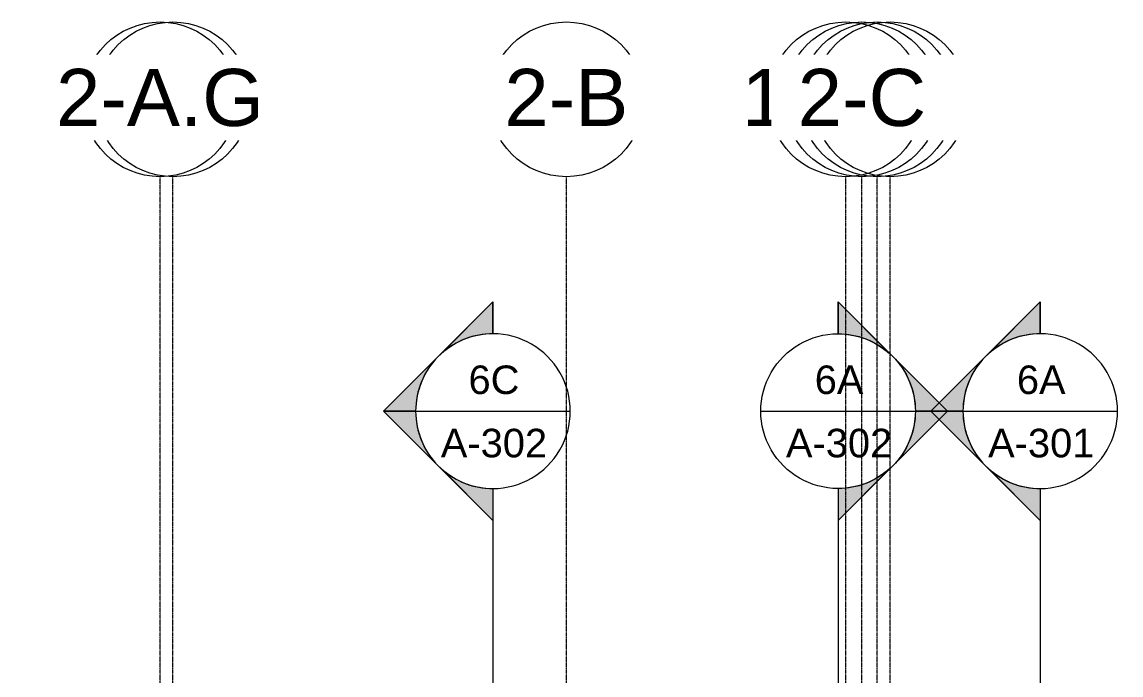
# Model space of a CAD drawing. Header units: inches. Extents: x -23445 to -52, y -314 to 853.
# Drawn here: x -9051 to -8369, y 429 to 835 of the extents above; entities that cross this region are included whole.
import ezdxf

# ---------------------------------------------------------------- set-up
doc = ezdxf.new("R2010")
doc.units = ezdxf.units.IN
doc.header["$MEASUREMENT"] = 0
doc.linetypes.add('Grid Line 1_2_', pattern=[0.8749999999999999, 0.4999999999999999, -0.125, 0.125, -0.125])
for name, color, linetype, lineweight in [('G-ANNO-SYMB', 111, 'Continuous', 9), ('S-GRID', 1, 'Continuous', 9), ('S-GRID-IDEN', 1, 'Continuous', 9)]:
    doc.layers.add(name, color=color, linetype=linetype, lineweight=lineweight)
doc.styles.add('Arial_1', font='arial.ttf', dxfattribs={"height": 35.40718562874248})
doc.styles.add('Arial_2', font='arial.ttf', dxfattribs={"height": 17.70359281437124})

# ---------------------------------------------------------------- blocks, each defined once
blk = doc.blocks.new('Grid - Grid Head - Circle-14747-Building Section - North_South looking West _ Fitness Center')
at = {"layer": 'S-GRID-IDEN'}
blk.add_circle((-21143.80281039632, 786.6570754422739), 48, dxfattribs=at)
blk = doc.blocks.new('Section - Section Head - Filled-1526-Building Section - North_South looking West _ Fitness Center')
at = {"layer": 'G-ANNO-SYMB'}
h = blk.add_hatch(color=256, dxfattribs=at)
edge = h.paths.add_edge_path(flags=0)
edge.add_arc((-22248.8330880685, 593.1570754422742), 48.06247118192713, 89.99999999999989, 132.0783950246226, ccw=False)
edge.add_line((-22248.8330880685, 641.2195466242014), (-22248.8330880685, 661.0393264361825))
edge.add_line((-22248.8330880685, 661.0393264361825), (-22281.04199878177, 628.8304157229086))
h = blk.add_hatch(color=256, dxfattribs=at)
edge = h.paths.add_edge_path(flags=0)
edge.add_line((-22282.77421356545, 627.0982009392283), (-22316.7153390624, 593.1570754422742))
edge.add_line((-22316.7153390624, 593.1570754422742), (-22296.8330880685, 593.157075442274))
edge.add_arc((-22248.8330880685, 593.1570754422735), 48.00000000000296, 135, 179.9999999999997, ccw=False)
h = blk.add_hatch(color=256, dxfattribs=at)
edge = h.paths.add_edge_path(flags=0)
edge.add_arc((-22248.8330880685, 593.157075442274), 47.99999999999977, 180.0000000000001, 224.9999999999984, ccw=False)
edge.add_line((-22296.8330880685, 593.1570754422742), (-22316.7153390624, 593.1570754422743))
edge.add_line((-22316.7153390624, 593.1570754422743), (-22282.77421356545, 559.21594994532))
h = blk.add_hatch(color=256, dxfattribs=at)
edge = h.paths.add_edge_path(flags=0)
edge.add_line((-22281.04199878177, 557.4837351616393), (-22248.8330880685, 525.2748244483652))
edge.add_line((-22248.8330880685, 525.2748244483652), (-22248.8330880685, 545.0946042603463))
edge.add_arc((-22248.8330880685, 593.1570754422737), 48.06247118192778, 227.9216049753765, 270, ccw=False)
for p, q in [((-22316.7153390624, 593.1570754422743), (-22248.8330880685, 661.0393264361825)), ((-22281.04199878177, 628.8304157229086), (-22248.8330880685, 661.0393264361825)), ((-22248.8330880685, 641.157075442274), (-22248.8330880685, 661.0393264361825)), ((-22248.8330880685, 661.0393264361825), (-22248.8330880685, 641.2195466242014)), ((-22316.7153390624, 593.1570754422742), (-22282.77421356545, 627.0982009392283)), ((-22316.7153390624, 593.1570754422743), (-22248.8330880685, 525.2748244483656)), ((-22296.8330880685, 593.157075442274), (-22316.7153390624, 593.1570754422742)), ((-22282.77421356545, 559.21594994532), (-22316.7153390624, 593.1570754422743)), ((-22316.7153390624, 593.1570754422743), (-22296.8330880685, 593.1570754422742)), ((-22248.8330880685, 525.2748244483652), (-22281.04199878177, 557.4837351616393)), ((-22248.8330880685, 545.157075442274), (-22248.8330880685, 525.2748244483656)), ((-22248.8330880685, 545.0946042603463), (-22248.8330880685, 525.2748244483652))]:
    blk.add_line(p, q, dxfattribs=at)
for centre, radius, start, end in [((-22248.8330880685, 593.157075442274), 47.99999999999989, 89.99999999999987, 269.9999999999995), ((-22248.8330880685, 593.1570754422742), 48.06247118192713, 89.99999999999953, 132.0783950246223), ((-22248.8330880685, 593.157075442274), 47.99999999999994, 269.9999999999996, 89.99999999999993), ((-22248.8330880685, 593.1570754422735), 48.00000000000296, 134.9999999999997, 179.9999999999993), ((-22248.8330880685, 593.157075442274), 47.99999999999977, 179.9999999999997, 224.999999999998), ((-22248.8330880685, 593.1570754422737), 48.06247118192778, 227.9216049753762, 269.9999999999996)]:
    blk.add_arc(centre, radius, start, end, dxfattribs=at)

msp = doc.modelspace()

# ---------------------------------------------------------------- linework, layer by layer
at = {"layer": 'G-ANNO-SYMB'}
for p, q in [((-8806.782431376803, 593.1570754422739), (-8710.782431376803, 593.1570754422739)), ((-8592.509111546387, 593.1570754422739), (-8496.509111546387, 593.1570754422739)), ((-8466.985231175877, 593.1570754422739), (-8370.985231175877, 593.1570754422739)), ((-8758.782431376818, 545.1570754422744), (-8758.782431376818, -79.66080684492748)), ((-8544.509111546406, 545.1570754422744), (-8544.509111546406, -79.66080684492748)), ((-8418.985231175891, 545.1570754422744), (-8418.985231175891, -79.66080684492748))]:
    msp.add_line(p, q, dxfattribs=at)
at = {"layer": 'S-GRID', "linetype": 'Grid Line 1_2_'}
for p, q in [((-8965.454953503704, -293.0358781800439), (-8965.454953503704, 738.6570754422744)), ((-8965.454953503704, -293.0358781800439), (-8965.454953503704, 738.6570754422744)), ((-8957.454953503704, -293.0358781800439), (-8957.454953503704, 738.6570754422744)), ((-8957.454953503704, -293.0358781800439), (-8957.454953503704, 738.6570754422744)), ((-8713.204953503719, -293.0358781800439), (-8713.204953503719, 738.6570754422744)), ((-8713.204953503719, -293.0358781800439), (-8713.204953503719, 738.6570754422744)), ((-8539.704953503857, -293.0358781800439), (-8539.704953503857, 738.6570754422744)), ((-8529.70495350386, -293.0358781800439), (-8529.70495350386, 738.6570754422744)), ((-8529.70495350386, -293.0358781800439), (-8529.70495350386, 738.6570754422744)), ((-8520.204953503719, -293.0358781800439), (-8520.204953503719, 738.6570754422744)), ((-8512.204953503719, -293.0358781800439), (-8512.204953503719, 738.6570754422744))]:
    msp.add_line(p, q, dxfattribs=at)

# ---------------------------------------------------------------- block references
at = {"layer": 'G-ANNO-SYMB'}
for p in [(13490.05065669171, 0), (13829.84785689262, 0)]:
    msp.add_blockref('Section - Section Head - Filled-1526-Building Section - North_South looking West _ Fitness Center', p, dxfattribs=at)
at = {"layer": 'G-ANNO-SYMB', "extrusion": (0, 0, -1)}
msp.add_blockref('Section - Section Head - Filled-1526-Building Section - North_South looking West _ Fitness Center', (30793.34219961491, 0), dxfattribs=at)
at = {"layer": 'S-GRID-IDEN'}
for p in [(12186.34785689264, 0), (12430.59785689263, 0), (12623.59785689263, 0)]:
    msp.add_blockref('Grid - Grid Head - Circle-14747-Building Section - North_South looking West _ Fitness Center', p, dxfattribs=at)

# ---------------------------------------------------------------- texts
at = {"layer": 'G-ANNO-SYMB', "char_height": 17.70359281437124, "attachment_point": 2, "line_spacing_factor": 0.9385317878468563, "style": 'Arial_2'}
for s, insert, width in [('6C', (-8758.167691414932, 621.4953245809785), 37.58399999999996), ('6A', (-8543.894371584514, 621.4953245809785), 36.07199999999996), ('6A', (-8418.370491214004, 621.4953245809785), 36.07199999999996), ('A-302', (-8758.16769141493, 582.2228362023129), 78.62399999999991), ('A-302', (-8543.894371584514, 582.2228362023129), 78.62399999999991), ('A-301', (-8418.370491214004, 582.2228362023129), 78.62399999999991)]:
    msp.add_mtext(s, dxfattribs=dict(at, insert=insert, width=width))

# ---------------------------------------------------------------- next in the draw order: texts
at = {"layer": 'S-GRID-IDEN', "char_height": 35.40718562874248, "width": 85.10399999999991, "attachment_point": 2, "line_spacing_factor": 0.9385317878468563, "style": 'Arial_1', "bg_fill": 3, "box_fill_scale": 1.25, "bg_fill_color": 0, "bg_fill_transparency": 0}
for s, insert in [('3-1', (-8957.46418080576, 805.5308123521395)), ('3-2', (-8713.214180805771, 805.5308123521395)), ('3-3', (-8520.214180805771, 805.5308123521395))]:
    msp.add_mtext(s, dxfattribs=dict(at, insert=insert))

# ---------------------------------------------------------------- next in the draw order: block references
at = {"layer": 'S-GRID-IDEN'}
for p in [(12178.34785689264, 0), (12430.59785689263, 0), (12631.59785689263, 0)]:
    msp.add_blockref('Grid - Grid Head - Circle-14747-Building Section - North_South looking West _ Fitness Center', p, dxfattribs=at)

# ---------------------------------------------------------------- next in the draw order: texts
at = {"layer": 'S-GRID-IDEN', "char_height": 35.40718562874248, "attachment_point": 2, "line_spacing_factor": 0.9385317878468563, "style": 'Arial_1', "bg_fill": 3, "box_fill_scale": 1.25, "bg_fill_color": 0, "bg_fill_transparency": 0}
for s, insert, width in [('3-1.G', (-8965.464180805762, 805.5308123521395), 147.3119999999998), ('2-B', (-8713.214180805771, 805.5308123521395), 91.5839999999999), ('3-3.G', (-8512.214180805777, 805.5308123521395), 147.3119999999998)]:
    msp.add_mtext(s, dxfattribs=dict(at, insert=insert, width=width))

# ---------------------------------------------------------------- next in the draw order: block references
at = {"layer": 'S-GRID-IDEN'}
for p in [(12186.34785689264, 0), (12614.09785689249, 0)]:
    msp.add_blockref('Grid - Grid Head - Circle-14747-Building Section - North_South looking West _ Fitness Center', p, dxfattribs=at)

# ---------------------------------------------------------------- next in the draw order: texts
at = {"layer": 'S-GRID-IDEN', "char_height": 35.40718562874248, "width": 91.5839999999999, "attachment_point": 2, "line_spacing_factor": 0.9385317878468563, "style": 'Arial_1', "bg_fill": 3, "box_fill_scale": 1.25, "bg_fill_color": 0, "bg_fill_transparency": 0}
for s, insert in [('2-A', (-8957.46418080576, 805.5308123521395)), ('1-A', (-8529.714180805913, 805.5308123521395))]:
    msp.add_mtext(s, dxfattribs=dict(at, insert=insert))

# ---------------------------------------------------------------- next in the draw order: block references
at = {"layer": 'S-GRID-IDEN'}
for p in [(12178.34785689264, 0), (12604.09785689249, 0)]:
    msp.add_blockref('Grid - Grid Head - Circle-14747-Building Section - North_South looking West _ Fitness Center', p, dxfattribs=at)

# ---------------------------------------------------------------- next in the draw order: texts
at = {"layer": 'S-GRID-IDEN', "char_height": 35.40718562874248, "width": 153.7919999999998, "attachment_point": 2, "line_spacing_factor": 0.9385317878468563, "style": 'Arial_1', "bg_fill": 3, "box_fill_scale": 1.25, "bg_fill_color": 0, "bg_fill_transparency": 0}
for s, insert in [('2-A.G', (-8965.464180805759, 805.5308123521395)), ('1-A.G', (-8539.714180805915, 805.5308123521395))]:
    msp.add_mtext(s, dxfattribs=dict(at, insert=insert))

# ---------------------------------------------------------------- next in the draw order: block references
at = {"layer": 'S-GRID-IDEN'}
msp.add_blockref('Grid - Grid Head - Circle-14747-Building Section - North_South looking West _ Fitness Center', (12614.09785689249, 0), dxfattribs=at)

# ---------------------------------------------------------------- next in the draw order: texts
at = {"layer": 'S-GRID-IDEN', "insert": (-8529.714180805915, 805.5308123521395), "char_height": 35.40718562874248, "width": 94.60799999999989, "attachment_point": 2, "line_spacing_factor": 0.9385317878468563, "style": 'Arial_1', "bg_fill": 3, "box_fill_scale": 1.25, "bg_fill_color": 0, "bg_fill_transparency": 0}
msp.add_mtext('2-C', dxfattribs=at)

doc.saveas('drawing.dxf')
